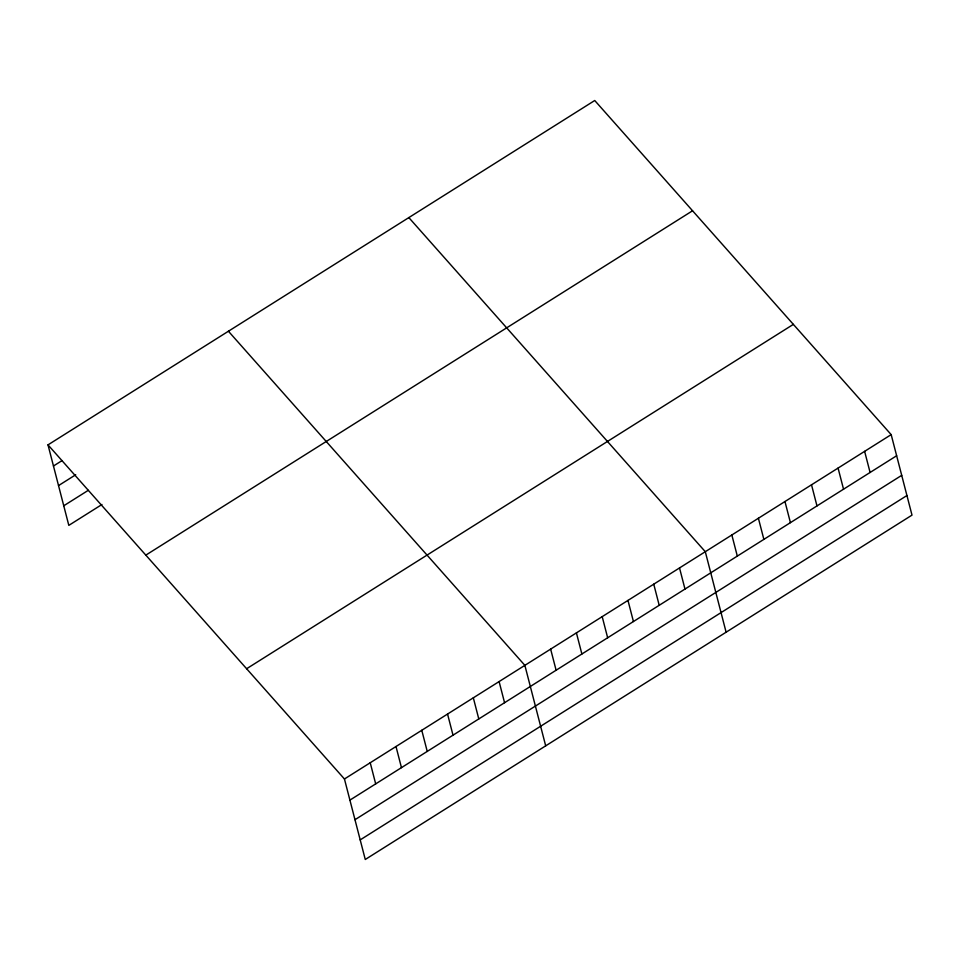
<?xml version="1.0" encoding="UTF-8"?>
<svg xmlns="http://www.w3.org/2000/svg" width="960" height="960" viewBox="0 0 960 960"><rect width="100%" height="100%" fill="white"/><g stroke="black" fill="none" stroke-linecap="round" stroke-linejoin="round"><path stroke-width="1.44" d="M48 444.876L594.732 100.512L891.18 434.628L912 515.124L365.268 859.488L344.448 778.992L48 444.876L68.82 525.372L101.952 504.504M53.46 466.008L62.052 460.596M58.536 485.592L75.708 474.768M63.756 505.776L88.296 490.32M145.824 555.132L692.556 210.768M246.624 668.736L793.356 324.372M344.448 778.992L891.18 434.628M349.92 800.112L896.64 455.748M354.984 819.708L901.716 475.344M360.204 839.892L906.936 495.528M408.84 217.596L705.3 551.712L726.108 632.208M228.42 331.236L524.868 665.352L545.688 745.848M864.624 451.356L870.096 472.476M838.068 468.084L843.54 489.204M811.512 484.812L816.984 505.932M784.956 501.528L790.428 522.66M758.4 518.256L763.872 539.388M731.844 534.984L737.316 556.104M679.524 567.948L684.984 589.068M653.748 584.184L659.208 605.304M627.972 600.42L633.432 621.54M602.196 616.644L607.656 637.776M576.42 632.88L581.88 654.012M550.644 649.116L556.116 670.248M499.104 681.588L504.564 702.708M473.328 697.824L478.788 718.944M447.552 714.06L453.012 735.18M421.776 730.296L427.236 751.416M396 746.52L401.46 767.652M370.224 762.756L375.684 783.888"/></g></svg>
